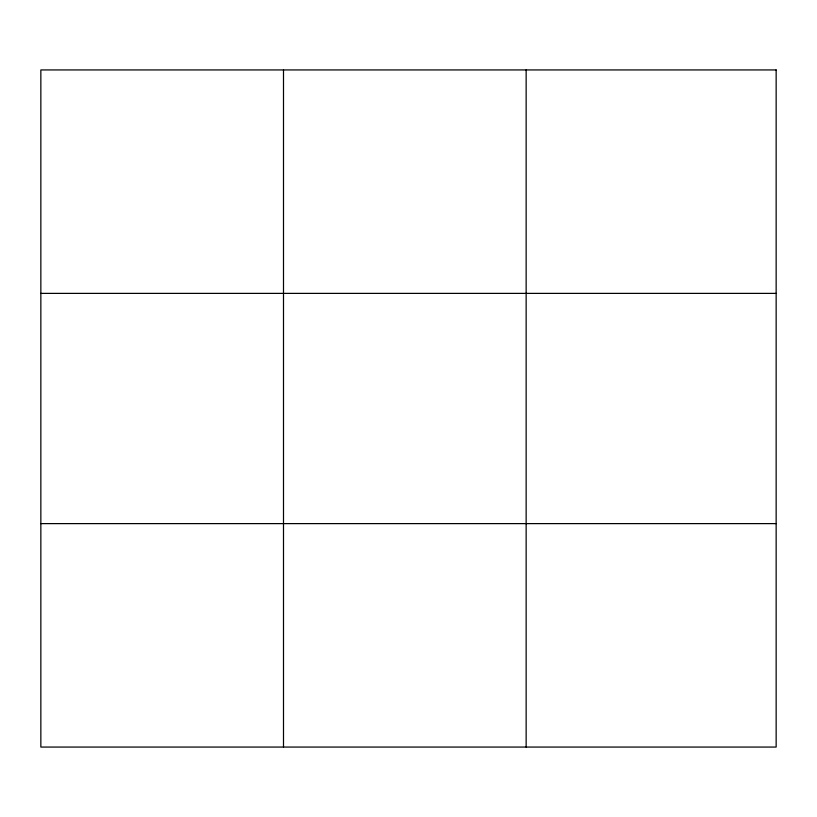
<?xml version="1.0" encoding="UTF-8"?>
<svg xmlns="http://www.w3.org/2000/svg" width="817" height="817" viewBox="0 0 817 817"><rect width="100%" height="100%" fill="white"/><g stroke="black" fill="none" stroke-linecap="round" stroke-linejoin="round"><path stroke-width="1.23" d="M283.499 69.935L283.499 747.065M526.148 69.935L526.148 747.065M40.85 293.385L776.15 293.385M40.85 523.615L776.15 523.615M776.15 69.935L776.15 747.065L40.85 747.065L40.85 69.935L776.15 69.935"/></g></svg>
